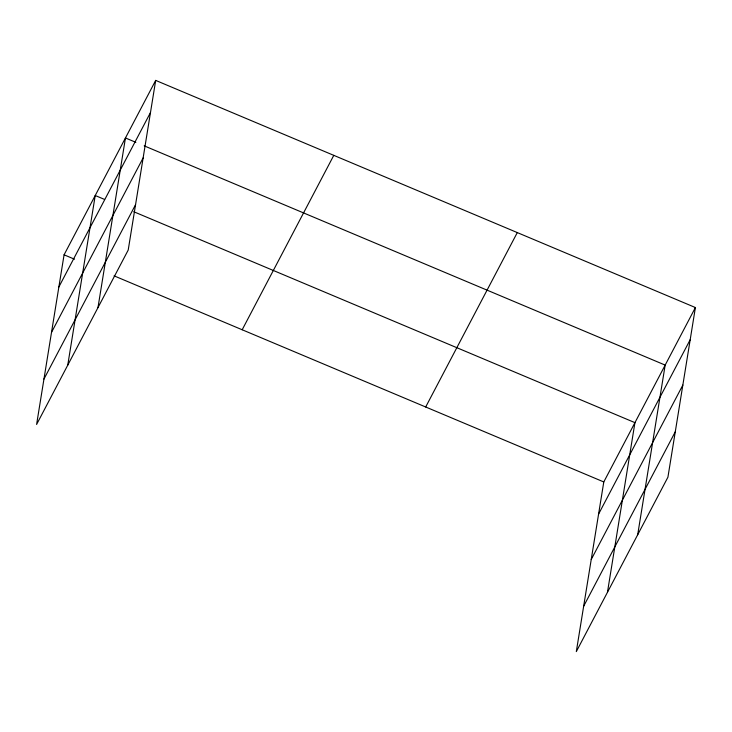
<?xml version="1.0" encoding="UTF-8"?>
<svg xmlns="http://www.w3.org/2000/svg" width="732" height="732" viewBox="0 0 732 732"><rect width="100%" height="100%" fill="white"/><g stroke="black" fill="none" stroke-linecap="round" stroke-linejoin="round"><path stroke-width="1.1" d="M155.687 80.401L64.077 254.809L36.6 424.459L128.21 250.051L155.687 80.401L695.4 307.541L667.923 477.191L576.313 651.599L603.79 481.949L695.4 307.541M67.747 365.167L95.224 195.508L104.603 199.452M97.978 307.605L125.456 137.955L135.868 142.337M607.459 592.298L634.937 422.648L133.764 211.731M637.691 534.744L665.168 365.094L144.204 145.851M58.871 286.962L150.481 112.554M51.524 332.337L143.124 157.929M43.947 379.085L135.557 204.676M242.182 329.766L333.792 155.358M425.685 406.992L517.295 232.584M598.584 514.102L690.194 339.694M591.236 559.477L682.846 385.069M583.66 606.224L675.27 431.816M64.077 254.809L74.49 259.192M114.073 275.845L603.79 481.949"/></g></svg>
